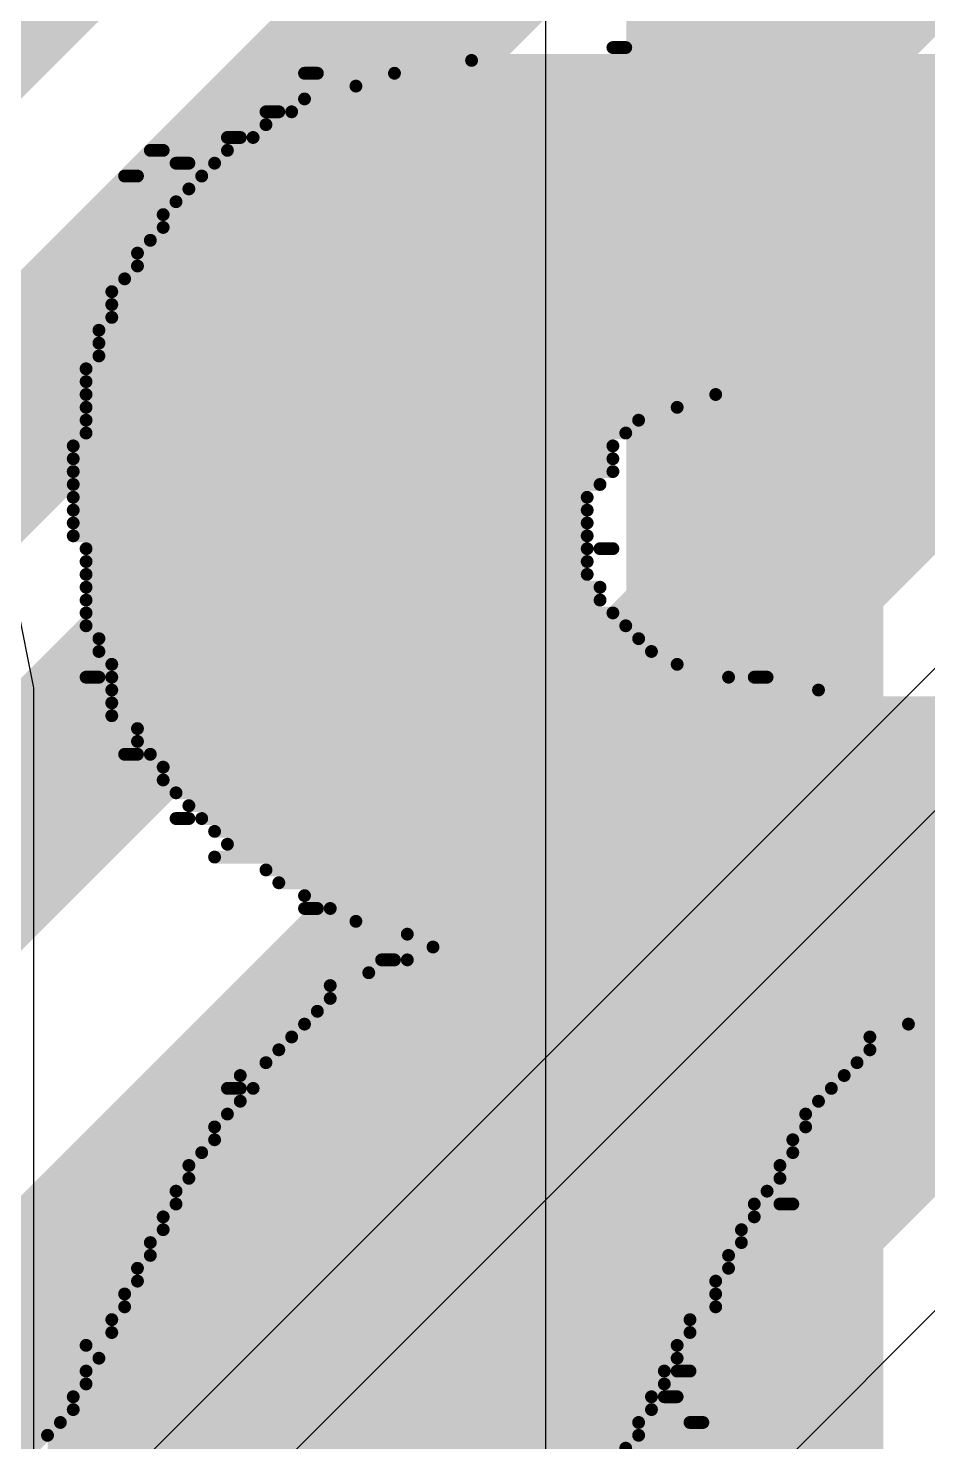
# Model space of a CAD drawing. Header units: inches. Extents: x -5 to 426, y -53 to 116.
# Drawn here: x 27.379 to 29.157, y -10.098 to -7.304 of the extents above; entities that cross this region are included whole.
import ezdxf

# ---------------------------------------------------------------- set-up
doc = ezdxf.new("R2010")
doc.units = ezdxf.units.IN
for name, color, linetype in [('Board Outline', 216, 'Continuous'), ('Bottom Layer', 5, 'Continuous'), ('Bottom Overlay', 54, 'Continuous'), ('Top Layer', 1, 'Continuous')]:
    doc.layers.add(name, color=color, linetype=linetype)

msp = doc.modelspace()

# ---------------------------------------------------------------- linework, layer by layer
at = {"layer": 'Board Outline'}
msp.add_lwpolyline([(49.7725, 6.3481, 0.254, 0.254, -1.144567), (-0.2979, -38.4414, 0.254, 0.254, 0)], format="xyseb", dxfattribs=at)
at = {"layer": 'Bottom Layer'}
for p, q in [((31.1856, -6.8354), (21.0486, -16.9723)), ((20.8373, -16.9025), (30.6554, -7.0844)), ((24.8972, -14.1127), (31.6817, -7.3281))]:
    msp.add_line(p, q, dxfattribs=at)
for points in [[(21.2267, -13.3114, 0.381, 0.381, 0), (30.3345, -4.2036, 0.381, 0.381, 0)], [(20.0917, -15.3242, 0.381, 0.381, 0), (30.4822, -4.9336, 0.381, 0.381, 0)], [(19.8879, -16.3343, 0.381, 0.381, 0), (30.3798, -5.8424, 0.381, 0.381, 0)], [(19.8207, -17.4247, 0.381, 0.381, 0), (30.4082, -6.8372, 0.381, 0.381, 0)], [(21.091, -17.4244, 0.381, 0.381, 0), (31.5226, -6.9928, 0.381, 0.381, 0)]]:
    msp.add_lwpolyline(points, format="xyseb", dxfattribs=at)
at = {"layer": 'Bottom Overlay'}
for points in [[(28.5345, -7.3418, 0.0254, 0.0254, 0), (28.5599, -7.3418, 0.0254, 0.0254, 0)], [(28.2551, -7.3672, 0.0254, 0.0254, 0), (30.3379, -7.3672, 0.0254, 0.0254, 0)], [(27.9249, -7.3926, 0.0254, 0.0254, 0), (27.9503, -7.3926, 0.0254, 0.0254, 0)], [(28.1027, -7.3926, 0.0254, 0.0254, 0), (30.3379, -7.3926, 0.0254, 0.0254, 0)], [(27.9249, -7.4434, 0.0254, 0.0254, 0), (30.3379, -7.4434, 0.0254, 0.0254, 0)], [(28.0265, -7.418, 0.0254, 0.0254, 0), (30.3379, -7.418, 0.0254, 0.0254, 0)], [(27.8487, -7.4688, 0.0254, 0.0254, 0), (27.8741, -7.4688, 0.0254, 0.0254, 0)], [(27.8995, -7.4688, 0.0254, 0.0254, 0), (30.3379, -7.4688, 0.0254, 0.0254, 0)], [(27.8487, -7.4942, 0.0254, 0.0254, 0), (30.3379, -7.4942, 0.0254, 0.0254, 0)], [(27.7725, -7.5196, 0.0254, 0.0254, 0), (27.7979, -7.5196, 0.0254, 0.0254, 0)], [(27.8233, -7.5196, 0.0254, 0.0254, 0), (30.3379, -7.5196, 0.0254, 0.0254, 0)], [(27.6201, -7.545, 0.0254, 0.0254, 0), (27.6455, -7.545, 0.0254, 0.0254, 0)], [(27.7725, -7.545, 0.0254, 0.0254, 0), (30.3379, -7.545, 0.0254, 0.0254, 0)], [(27.6709, -7.5704, 0.0254, 0.0254, 0), (27.6963, -7.5704, 0.0254, 0.0254, 0)], [(27.7471, -7.5704, 0.0254, 0.0254, 0), (30.3379, -7.5704, 0.0254, 0.0254, 0)], [(27.5693, -7.5958, 0.0254, 0.0254, 0), (27.5947, -7.5958, 0.0254, 0.0254, 0)], [(27.7217, -7.5958, 0.0254, 0.0254, 0), (30.3379, -7.5958, 0.0254, 0.0254, 0)], [(27.6963, -7.6212, 0.0254, 0.0254, 0), (30.3379, -7.6212, 0.0254, 0.0254, 0)], [(27.6709, -7.6466, 0.0254, 0.0254, 0), (30.3379, -7.6466, 0.0254, 0.0254, 0)], [(27.6455, -7.672, 0.0254, 0.0254, 0), (30.3379, -7.672, 0.0254, 0.0254, 0)], [(27.6201, -7.7228, 0.0254, 0.0254, 0), (30.3379, -7.7228, 0.0254, 0.0254, 0)], [(27.6455, -7.6974, 0.0254, 0.0254, 0), (30.3379, -7.6974, 0.0254, 0.0254, 0)], [(27.5947, -7.7482, 0.0254, 0.0254, 0), (30.3379, -7.7482, 0.0254, 0.0254, 0)], [(27.5947, -7.7736, 0.0254, 0.0254, 0), (30.3379, -7.7736, 0.0254, 0.0254, 0)], [(27.5693, -7.799, 0.0254, 0.0254, 0), (30.3379, -7.799, 0.0254, 0.0254, 0)], [(27.5439, -7.8244, 0.0254, 0.0254, 0), (30.3379, -7.8244, 0.0254, 0.0254, 0)], [(27.5439, -7.8498, 0.0254, 0.0254, 0), (30.3379, -7.8498, 0.0254, 0.0254, 0)], [(27.5439, -7.8752, 0.0254, 0.0254, 0), (30.3379, -7.8752, 0.0254, 0.0254, 0)], [(27.5185, -7.9006, 0.0254, 0.0254, 0), (30.3379, -7.9006, 0.0254, 0.0254, 0)], [(27.5185, -7.926, 0.0254, 0.0254, 0), (30.3379, -7.926, 0.0254, 0.0254, 0)], [(27.5185, -7.9514, 0.0254, 0.0254, 0), (30.3379, -7.9514, 0.0254, 0.0254, 0)], [(27.4931, -7.9768, 0.0254, 0.0254, 0), (30.3379, -7.9768, 0.0254, 0.0254, 0)], [(27.4931, -8.0022, 0.0254, 0.0254, 0), (30.3379, -8.0022, 0.0254, 0.0254, 0)], [(27.4931, -8.0276, 0.0254, 0.0254, 0), (28.7377, -8.0276, 0.0254, 0.0254, 0)], [(27.4931, -8.053, 0.0254, 0.0254, 0), (28.6615, -8.053, 0.0254, 0.0254, 0)], [(27.4931, -8.0784, 0.0254, 0.0254, 0), (28.5853, -8.0784, 0.0254, 0.0254, 0)], [(27.4931, -8.1038, 0.0254, 0.0254, 0), (28.5599, -8.1038, 0.0254, 0.0254, 0)], [(27.4677, -8.1292, 0.0254, 0.0254, 0), (28.5345, -8.1292, 0.0254, 0.0254, 0)], [(27.4677, -8.1546, 0.0254, 0.0254, 0), (28.5345, -8.1546, 0.0254, 0.0254, 0)], [(27.4677, -8.18, 0.0254, 0.0254, 0), (28.5345, -8.18, 0.0254, 0.0254, 0)], [(27.4677, -8.2054, 0.0254, 0.0254, 0), (28.5091, -8.2054, 0.0254, 0.0254, 0)], [(27.4677, -8.2308, 0.0254, 0.0254, 0), (28.4837, -8.2308, 0.0254, 0.0254, 0)], [(27.4677, -8.2562, 0.0254, 0.0254, 0), (28.4837, -8.2562, 0.0254, 0.0254, 0)], [(27.4677, -8.2816, 0.0254, 0.0254, 0), (28.4837, -8.2816, 0.0254, 0.0254, 0)], [(27.4677, -8.307, 0.0254, 0.0254, 0), (28.4837, -8.307, 0.0254, 0.0254, 0)], [(27.4931, -8.3324, 0.0254, 0.0254, 0), (28.4837, -8.3324, 0.0254, 0.0254, 0)], [(28.5091, -8.3324, 0.0254, 0.0254, 0), (28.5345, -8.3324, 0.0254, 0.0254, 0)], [(27.4931, -8.3578, 0.0254, 0.0254, 0), (28.4837, -8.3578, 0.0254, 0.0254, 0)], [(27.4931, -8.3832, 0.0254, 0.0254, 0), (28.4837, -8.3832, 0.0254, 0.0254, 0)], [(27.4931, -8.4086, 0.0254, 0.0254, 0), (28.5091, -8.4086, 0.0254, 0.0254, 0)], [(27.4931, -8.434, 0.0254, 0.0254, 0), (28.5091, -8.434, 0.0254, 0.0254, 0)], [(27.4931, -8.4594, 0.0254, 0.0254, 0), (28.5345, -8.4594, 0.0254, 0.0254, 0)], [(27.4931, -8.4848, 0.0254, 0.0254, 0), (28.5599, -8.4848, 0.0254, 0.0254, 0)], [(27.5185, -8.5102, 0.0254, 0.0254, 0), (28.5853, -8.5102, 0.0254, 0.0254, 0)], [(27.5185, -8.5356, 0.0254, 0.0254, 0), (28.6107, -8.5356, 0.0254, 0.0254, 0)], [(27.5439, -8.561, 0.0254, 0.0254, 0), (28.6615, -8.561, 0.0254, 0.0254, 0)], [(27.4931, -8.5864, 0.0254, 0.0254, 0), (27.5185, -8.5864, 0.0254, 0.0254, 0)], [(27.5439, -8.5864, 0.0254, 0.0254, 0), (28.7631, -8.5864, 0.0254, 0.0254, 0)], [(28.8139, -8.5864, 0.0254, 0.0254, 0), (28.8393, -8.5864, 0.0254, 0.0254, 0)], [(27.5439, -8.6118, 0.0254, 0.0254, 0), (28.9409, -8.6118, 0.0254, 0.0254, 0)], [(27.5439, -8.6372, 0.0254, 0.0254, 0), (30.3379, -8.6372, 0.0254, 0.0254, 0)], [(27.5439, -8.6626, 0.0254, 0.0254, 0), (30.3379, -8.6626, 0.0254, 0.0254, 0)], [(27.5947, -8.688, 0.0254, 0.0254, 0), (30.3379, -8.688, 0.0254, 0.0254, 0)], [(27.5947, -8.7134, 0.0254, 0.0254, 0), (30.3379, -8.7134, 0.0254, 0.0254, 0)], [(27.5693, -8.7388, 0.0254, 0.0254, 0), (27.5947, -8.7388, 0.0254, 0.0254, 0)], [(27.6201, -8.7388, 0.0254, 0.0254, 0), (30.3379, -8.7388, 0.0254, 0.0254, 0)], [(27.6455, -8.7642, 0.0254, 0.0254, 0), (30.3379, -8.7642, 0.0254, 0.0254, 0)], [(27.6455, -8.7896, 0.0254, 0.0254, 0), (30.3379, -8.7896, 0.0254, 0.0254, 0)], [(27.6709, -8.815, 0.0254, 0.0254, 0), (30.3379, -8.815, 0.0254, 0.0254, 0)], [(27.6963, -8.8404, 0.0254, 0.0254, 0), (30.3379, -8.8404, 0.0254, 0.0254, 0)], [(27.6709, -8.8658, 0.0254, 0.0254, 0), (27.6963, -8.8658, 0.0254, 0.0254, 0)], [(27.7217, -8.8658, 0.0254, 0.0254, 0), (30.3379, -8.8658, 0.0254, 0.0254, 0)], [(27.7471, -8.8912, 0.0254, 0.0254, 0), (30.3379, -8.8912, 0.0254, 0.0254, 0)], [(27.7725, -8.9166, 0.0254, 0.0254, 0), (30.3379, -8.9166, 0.0254, 0.0254, 0)], [(27.7471, -8.942, 0.0254, 0.0254, 0), (30.3379, -8.942, 0.0254, 0.0254, 0)], [(27.8487, -8.9674, 0.0254, 0.0254, 0), (30.3379, -8.9674, 0.0254, 0.0254, 0)], [(27.8741, -8.9928, 0.0254, 0.0254, 0), (30.3379, -8.9928, 0.0254, 0.0254, 0)], [(27.9249, -9.0182, 0.0254, 0.0254, 0), (30.3379, -9.0182, 0.0254, 0.0254, 0)], [(27.9249, -9.0436, 0.0254, 0.0254, 0), (27.9503, -9.0436, 0.0254, 0.0254, 0)], [(27.9757, -9.0436, 0.0254, 0.0254, 0), (30.3379, -9.0436, 0.0254, 0.0254, 0)], [(28.0265, -9.069, 0.0254, 0.0254, 0), (30.3379, -9.069, 0.0254, 0.0254, 0)], [(28.1281, -9.0944, 0.0254, 0.0254, 0), (30.3379, -9.0944, 0.0254, 0.0254, 0)], [(28.1789, -9.1198, 0.0254, 0.0254, 0), (30.3379, -9.1198, 0.0254, 0.0254, 0)], [(28.0773, -9.1452, 0.0254, 0.0254, 0), (28.1027, -9.1452, 0.0254, 0.0254, 0)], [(28.1281, -9.1452, 0.0254, 0.0254, 0), (30.3379, -9.1452, 0.0254, 0.0254, 0)], [(28.0519, -9.1706, 0.0254, 0.0254, 0), (30.3379, -9.1706, 0.0254, 0.0254, 0)], [(27.9757, -9.196, 0.0254, 0.0254, 0), (30.3379, -9.196, 0.0254, 0.0254, 0)], [(27.9757, -9.2214, 0.0254, 0.0254, 0), (30.3379, -9.2214, 0.0254, 0.0254, 0)], [(27.9503, -9.2468, 0.0254, 0.0254, 0), (29.1949, -9.2468, 0.0254, 0.0254, 0)], [(27.9249, -9.2722, 0.0254, 0.0254, 0), (29.1187, -9.2722, 0.0254, 0.0254, 0)], [(27.8995, -9.2976, 0.0254, 0.0254, 0), (29.0425, -9.2976, 0.0254, 0.0254, 0)], [(27.8741, -9.323, 0.0254, 0.0254, 0), (29.0425, -9.323, 0.0254, 0.0254, 0)], [(27.8487, -9.3484, 0.0254, 0.0254, 0), (29.0171, -9.3484, 0.0254, 0.0254, 0)], [(27.7725, -9.3992, 0.0254, 0.0254, 0), (27.7979, -9.3992, 0.0254, 0.0254, 0)], [(27.7979, -9.3738, 0.0254, 0.0254, 0), (28.9917, -9.3738, 0.0254, 0.0254, 0)], [(27.8233, -9.3992, 0.0254, 0.0254, 0), (28.9663, -9.3992, 0.0254, 0.0254, 0)], [(27.7979, -9.4246, 0.0254, 0.0254, 0), (28.9409, -9.4246, 0.0254, 0.0254, 0)], [(27.7725, -9.45, 0.0254, 0.0254, 0), (28.9155, -9.45, 0.0254, 0.0254, 0)], [(27.7471, -9.4754, 0.0254, 0.0254, 0), (28.9155, -9.4754, 0.0254, 0.0254, 0)], [(27.7471, -9.5008, 0.0254, 0.0254, 0), (28.8901, -9.5008, 0.0254, 0.0254, 0)], [(27.7217, -9.5262, 0.0254, 0.0254, 0), (28.8901, -9.5262, 0.0254, 0.0254, 0)], [(27.6963, -9.5516, 0.0254, 0.0254, 0), (28.8647, -9.5516, 0.0254, 0.0254, 0)], [(27.6963, -9.577, 0.0254, 0.0254, 0), (28.8647, -9.577, 0.0254, 0.0254, 0)], [(27.6709, -9.6024, 0.0254, 0.0254, 0), (28.8393, -9.6024, 0.0254, 0.0254, 0)], [(27.6709, -9.6278, 0.0254, 0.0254, 0), (28.8139, -9.6278, 0.0254, 0.0254, 0)], [(28.8647, -9.6278, 0.0254, 0.0254, 0), (28.8901, -9.6278, 0.0254, 0.0254, 0)], [(27.6455, -9.6532, 0.0254, 0.0254, 0), (28.8139, -9.6532, 0.0254, 0.0254, 0)], [(27.6455, -9.6786, 0.0254, 0.0254, 0), (28.7885, -9.6786, 0.0254, 0.0254, 0)], [(27.6201, -9.704, 0.0254, 0.0254, 0), (28.7885, -9.704, 0.0254, 0.0254, 0)], [(27.6201, -9.7294, 0.0254, 0.0254, 0), (28.7631, -9.7294, 0.0254, 0.0254, 0)], [(27.5947, -9.7548, 0.0254, 0.0254, 0), (28.7631, -9.7548, 0.0254, 0.0254, 0)], [(27.5947, -9.7802, 0.0254, 0.0254, 0), (28.7377, -9.7802, 0.0254, 0.0254, 0)], [(27.5693, -9.8056, 0.0254, 0.0254, 0), (28.7377, -9.8056, 0.0254, 0.0254, 0)], [(27.5693, -9.831, 0.0254, 0.0254, 0), (28.7377, -9.831, 0.0254, 0.0254, 0)], [(27.5439, -9.8564, 0.0254, 0.0254, 0), (28.6869, -9.8564, 0.0254, 0.0254, 0)], [(27.5439, -9.8818, 0.0254, 0.0254, 0), (28.6869, -9.8818, 0.0254, 0.0254, 0)], [(27.4931, -9.9072, 0.0254, 0.0254, 0), (28.6615, -9.9072, 0.0254, 0.0254, 0)], [(27.4931, -9.958, 0.0254, 0.0254, 0), (28.6361, -9.958, 0.0254, 0.0254, 0)], [(27.5185, -9.9326, 0.0254, 0.0254, 0), (28.6615, -9.9326, 0.0254, 0.0254, 0)], [(28.6615, -9.958, 0.0254, 0.0254, 0), (28.6869, -9.958, 0.0254, 0.0254, 0)], [(27.4931, -9.9834, 0.0254, 0.0254, 0), (28.6361, -9.9834, 0.0254, 0.0254, 0)], [(27.4677, -10.0088, 0.0254, 0.0254, 0), (28.6107, -10.0088, 0.0254, 0.0254, 0)], [(28.6361, -10.0088, 0.0254, 0.0254, 0), (28.6615, -10.0088, 0.0254, 0.0254, 0)], [(27.4677, -10.0342, 0.0254, 0.0254, 0), (28.6107, -10.0342, 0.0254, 0.0254, 0)], [(27.4423, -10.0596, 0.0254, 0.0254, 0), (28.5853, -10.0596, 0.0254, 0.0254, 0)], [(28.6869, -10.0596, 0.0254, 0.0254, 0), (28.7123, -10.0596, 0.0254, 0.0254, 0)], [(27.4169, -10.085, 0.0254, 0.0254, 0), (28.5853, -10.085, 0.0254, 0.0254, 0)], [(27.4169, -10.1104, 0.0254, 0.0254, 0), (28.5599, -10.1104, 0.0254, 0.0254, 0)]]:
    msp.add_lwpolyline(points, format="xyseb", dxfattribs=at)
for points in [[(28.5281, -7.3418, 0.0127, 0.0127, 1), (28.5408, -7.3418, 0.0127, 0.0127, 1)], [(28.5535, -7.3418, 0.0127, 0.0127, 1), (28.5662, -7.3418, 0.0127, 0.0127, 1)], [(28.2487, -7.3672, 0.0127, 0.0127, 1), (28.2614, -7.3672, 0.0127, 0.0127, 1)], [(27.9185, -7.3926, 0.0127, 0.0127, 1), (27.9312, -7.3926, 0.0127, 0.0127, 1)], [(27.9439, -7.3926, 0.0127, 0.0127, 1), (27.9566, -7.3926, 0.0127, 0.0127, 1)], [(28.0963, -7.3926, 0.0127, 0.0127, 1), (28.109, -7.3926, 0.0127, 0.0127, 1)], [(27.9185, -7.4434, 0.0127, 0.0127, 1), (27.9312, -7.4434, 0.0127, 0.0127, 1)], [(28.0201, -7.418, 0.0127, 0.0127, 1), (28.0328, -7.418, 0.0127, 0.0127, 1)], [(27.8423, -7.4688, 0.0127, 0.0127, 1), (27.855, -7.4688, 0.0127, 0.0127, 1)], [(27.8677, -7.4688, 0.0127, 0.0127, 1), (27.8804, -7.4688, 0.0127, 0.0127, 1)], [(27.8931, -7.4688, 0.0127, 0.0127, 1), (27.9058, -7.4688, 0.0127, 0.0127, 1)], [(27.8423, -7.4942, 0.0127, 0.0127, 1), (27.855, -7.4942, 0.0127, 0.0127, 1)], [(27.7661, -7.5196, 0.0127, 0.0127, 1), (27.7788, -7.5196, 0.0127, 0.0127, 1)], [(27.7915, -7.5196, 0.0127, 0.0127, 1), (27.8042, -7.5196, 0.0127, 0.0127, 1)], [(27.8169, -7.5196, 0.0127, 0.0127, 1), (27.8296, -7.5196, 0.0127, 0.0127, 1)], [(27.6137, -7.545, 0.0127, 0.0127, 1), (27.6264, -7.545, 0.0127, 0.0127, 1)], [(27.6391, -7.545, 0.0127, 0.0127, 1), (27.6518, -7.545, 0.0127, 0.0127, 1)], [(27.7661, -7.545, 0.0127, 0.0127, 1), (27.7788, -7.545, 0.0127, 0.0127, 1)], [(27.6645, -7.5704, 0.0127, 0.0127, 1), (27.6772, -7.5704, 0.0127, 0.0127, 1)], [(27.6899, -7.5704, 0.0127, 0.0127, 1), (27.7026, -7.5704, 0.0127, 0.0127, 1)], [(27.7407, -7.5704, 0.0127, 0.0127, 1), (27.7534, -7.5704, 0.0127, 0.0127, 1)], [(27.5629, -7.5958, 0.0127, 0.0127, 1), (27.5756, -7.5958, 0.0127, 0.0127, 1)], [(27.5883, -7.5958, 0.0127, 0.0127, 1), (27.601, -7.5958, 0.0127, 0.0127, 1)], [(27.7153, -7.5958, 0.0127, 0.0127, 1), (27.728, -7.5958, 0.0127, 0.0127, 1)], [(27.6899, -7.6212, 0.0127, 0.0127, 1), (27.7026, -7.6212, 0.0127, 0.0127, 1)], [(27.6645, -7.6466, 0.0127, 0.0127, 1), (27.6772, -7.6466, 0.0127, 0.0127, 1)], [(27.6391, -7.672, 0.0127, 0.0127, 1), (27.6518, -7.672, 0.0127, 0.0127, 1)], [(27.6137, -7.7228, 0.0127, 0.0127, 1), (27.6264, -7.7228, 0.0127, 0.0127, 1)], [(27.6391, -7.6974, 0.0127, 0.0127, 1), (27.6518, -7.6974, 0.0127, 0.0127, 1)], [(27.5883, -7.7482, 0.0127, 0.0127, 1), (27.601, -7.7482, 0.0127, 0.0127, 1)], [(27.5883, -7.7736, 0.0127, 0.0127, 1), (27.601, -7.7736, 0.0127, 0.0127, 1)], [(27.5629, -7.799, 0.0127, 0.0127, 1), (27.5756, -7.799, 0.0127, 0.0127, 1)], [(27.5375, -7.8244, 0.0127, 0.0127, 1), (27.5502, -7.8244, 0.0127, 0.0127, 1)], [(27.5375, -7.8498, 0.0127, 0.0127, 1), (27.5502, -7.8498, 0.0127, 0.0127, 1)], [(27.5375, -7.8752, 0.0127, 0.0127, 1), (27.5502, -7.8752, 0.0127, 0.0127, 1)], [(27.5121, -7.9006, 0.0127, 0.0127, 1), (27.5248, -7.9006, 0.0127, 0.0127, 1)], [(27.5121, -7.926, 0.0127, 0.0127, 1), (27.5248, -7.926, 0.0127, 0.0127, 1)], [(27.5121, -7.9514, 0.0127, 0.0127, 1), (27.5248, -7.9514, 0.0127, 0.0127, 1)], [(27.4867, -7.9768, 0.0127, 0.0127, 1), (27.4994, -7.9768, 0.0127, 0.0127, 1)], [(27.4867, -8.0022, 0.0127, 0.0127, 1), (27.4994, -8.0022, 0.0127, 0.0127, 1)], [(27.4867, -8.0276, 0.0127, 0.0127, 1), (27.4994, -8.0276, 0.0127, 0.0127, 1)], [(28.7313, -8.0276, 0.0127, 0.0127, 1), (28.744, -8.0276, 0.0127, 0.0127, 1)], [(27.4867, -8.053, 0.0127, 0.0127, 1), (27.4994, -8.053, 0.0127, 0.0127, 1)], [(28.6551, -8.053, 0.0127, 0.0127, 1), (28.6678, -8.053, 0.0127, 0.0127, 1)], [(27.4867, -8.0784, 0.0127, 0.0127, 1), (27.4994, -8.0784, 0.0127, 0.0127, 1)], [(28.5789, -8.0784, 0.0127, 0.0127, 1), (28.5916, -8.0784, 0.0127, 0.0127, 1)], [(27.4867, -8.1038, 0.0127, 0.0127, 1), (27.4994, -8.1038, 0.0127, 0.0127, 1)], [(28.5535, -8.1038, 0.0127, 0.0127, 1), (28.5662, -8.1038, 0.0127, 0.0127, 1)], [(27.4613, -8.1292, 0.0127, 0.0127, 1), (27.474, -8.1292, 0.0127, 0.0127, 1)], [(28.5281, -8.1292, 0.0127, 0.0127, 1), (28.5408, -8.1292, 0.0127, 0.0127, 1)], [(27.4613, -8.1546, 0.0127, 0.0127, 1), (27.474, -8.1546, 0.0127, 0.0127, 1)], [(28.5281, -8.1546, 0.0127, 0.0127, 1), (28.5408, -8.1546, 0.0127, 0.0127, 1)], [(27.4613, -8.18, 0.0127, 0.0127, 1), (27.474, -8.18, 0.0127, 0.0127, 1)], [(28.5281, -8.18, 0.0127, 0.0127, 1), (28.5408, -8.18, 0.0127, 0.0127, 1)], [(27.4613, -8.2054, 0.0127, 0.0127, 1), (27.474, -8.2054, 0.0127, 0.0127, 1)], [(28.5027, -8.2054, 0.0127, 0.0127, 1), (28.5154, -8.2054, 0.0127, 0.0127, 1)], [(27.4613, -8.2308, 0.0127, 0.0127, 1), (27.474, -8.2308, 0.0127, 0.0127, 1)], [(28.4773, -8.2308, 0.0127, 0.0127, 1), (28.49, -8.2308, 0.0127, 0.0127, 1)], [(27.4613, -8.2562, 0.0127, 0.0127, 1), (27.474, -8.2562, 0.0127, 0.0127, 1)], [(27.4613, -8.2816, 0.0127, 0.0127, 1), (27.474, -8.2816, 0.0127, 0.0127, 1)], [(28.4773, -8.2562, 0.0127, 0.0127, 1), (28.49, -8.2562, 0.0127, 0.0127, 1)], [(28.4773, -8.2816, 0.0127, 0.0127, 1), (28.49, -8.2816, 0.0127, 0.0127, 1)], [(27.4613, -8.307, 0.0127, 0.0127, 1), (27.474, -8.307, 0.0127, 0.0127, 1)], [(28.4773, -8.307, 0.0127, 0.0127, 1), (28.49, -8.307, 0.0127, 0.0127, 1)], [(27.4867, -8.3324, 0.0127, 0.0127, 1), (27.4994, -8.3324, 0.0127, 0.0127, 1)], [(28.4773, -8.3324, 0.0127, 0.0127, 1), (28.49, -8.3324, 0.0127, 0.0127, 1)], [(28.5027, -8.3324, 0.0127, 0.0127, 1), (28.5154, -8.3324, 0.0127, 0.0127, 1)], [(28.5281, -8.3324, 0.0127, 0.0127, 1), (28.5408, -8.3324, 0.0127, 0.0127, 1)], [(27.4867, -8.3578, 0.0127, 0.0127, 1), (27.4994, -8.3578, 0.0127, 0.0127, 1)], [(28.4773, -8.3578, 0.0127, 0.0127, 1), (28.49, -8.3578, 0.0127, 0.0127, 1)], [(27.4867, -8.3832, 0.0127, 0.0127, 1), (27.4994, -8.3832, 0.0127, 0.0127, 1)], [(28.4773, -8.3832, 0.0127, 0.0127, 1), (28.49, -8.3832, 0.0127, 0.0127, 1)], [(27.4867, -8.4086, 0.0127, 0.0127, 1), (27.4994, -8.4086, 0.0127, 0.0127, 1)], [(28.5027, -8.4086, 0.0127, 0.0127, 1), (28.5154, -8.4086, 0.0127, 0.0127, 1)], [(27.4867, -8.434, 0.0127, 0.0127, 1), (27.4994, -8.434, 0.0127, 0.0127, 1)], [(28.5027, -8.434, 0.0127, 0.0127, 1), (28.5154, -8.434, 0.0127, 0.0127, 1)], [(27.4867, -8.4594, 0.0127, 0.0127, 1), (27.4994, -8.4594, 0.0127, 0.0127, 1)], [(28.5281, -8.4594, 0.0127, 0.0127, 1), (28.5408, -8.4594, 0.0127, 0.0127, 1)], [(27.4867, -8.4848, 0.0127, 0.0127, 1), (27.4994, -8.4848, 0.0127, 0.0127, 1)], [(28.5535, -8.4848, 0.0127, 0.0127, 1), (28.5662, -8.4848, 0.0127, 0.0127, 1)], [(27.5121, -8.5102, 0.0127, 0.0127, 1), (27.5248, -8.5102, 0.0127, 0.0127, 1)], [(28.5789, -8.5102, 0.0127, 0.0127, 1), (28.5916, -8.5102, 0.0127, 0.0127, 1)], [(27.5121, -8.5356, 0.0127, 0.0127, 1), (27.5248, -8.5356, 0.0127, 0.0127, 1)], [(27.5375, -8.561, 0.0127, 0.0127, 1), (27.5502, -8.561, 0.0127, 0.0127, 1)], [(28.6043, -8.5356, 0.0127, 0.0127, 1), (28.617, -8.5356, 0.0127, 0.0127, 1)], [(28.6551, -8.561, 0.0127, 0.0127, 1), (28.6678, -8.561, 0.0127, 0.0127, 1)], [(27.4867, -8.5864, 0.0127, 0.0127, 1), (27.4994, -8.5864, 0.0127, 0.0127, 1)], [(27.5121, -8.5864, 0.0127, 0.0127, 1), (27.5248, -8.5864, 0.0127, 0.0127, 1)], [(27.5375, -8.5864, 0.0127, 0.0127, 1), (27.5502, -8.5864, 0.0127, 0.0127, 1)], [(28.7567, -8.5864, 0.0127, 0.0127, 1), (28.7694, -8.5864, 0.0127, 0.0127, 1)], [(28.8075, -8.5864, 0.0127, 0.0127, 1), (28.8202, -8.5864, 0.0127, 0.0127, 1)], [(28.8329, -8.5864, 0.0127, 0.0127, 1), (28.8456, -8.5864, 0.0127, 0.0127, 1)], [(27.5375, -8.6118, 0.0127, 0.0127, 1), (27.5502, -8.6118, 0.0127, 0.0127, 1)], [(28.9345, -8.6118, 0.0127, 0.0127, 1), (28.9472, -8.6118, 0.0127, 0.0127, 1)], [(27.5375, -8.6372, 0.0127, 0.0127, 1), (27.5502, -8.6372, 0.0127, 0.0127, 1)], [(27.5375, -8.6626, 0.0127, 0.0127, 1), (27.5502, -8.6626, 0.0127, 0.0127, 1)], [(27.5883, -8.688, 0.0127, 0.0127, 1), (27.601, -8.688, 0.0127, 0.0127, 1)], [(27.5883, -8.7134, 0.0127, 0.0127, 1), (27.601, -8.7134, 0.0127, 0.0127, 1)], [(27.5629, -8.7388, 0.0127, 0.0127, 1), (27.5756, -8.7388, 0.0127, 0.0127, 1)], [(27.5883, -8.7388, 0.0127, 0.0127, 1), (27.601, -8.7388, 0.0127, 0.0127, 1)], [(27.6137, -8.7388, 0.0127, 0.0127, 1), (27.6264, -8.7388, 0.0127, 0.0127, 1)], [(27.6391, -8.7642, 0.0127, 0.0127, 1), (27.6518, -8.7642, 0.0127, 0.0127, 1)], [(27.6391, -8.7896, 0.0127, 0.0127, 1), (27.6518, -8.7896, 0.0127, 0.0127, 1)], [(27.6645, -8.815, 0.0127, 0.0127, 1), (27.6772, -8.815, 0.0127, 0.0127, 1)], [(27.6899, -8.8404, 0.0127, 0.0127, 1), (27.7026, -8.8404, 0.0127, 0.0127, 1)], [(27.6645, -8.8658, 0.0127, 0.0127, 1), (27.6772, -8.8658, 0.0127, 0.0127, 1)], [(27.6899, -8.8658, 0.0127, 0.0127, 1), (27.7026, -8.8658, 0.0127, 0.0127, 1)], [(27.7153, -8.8658, 0.0127, 0.0127, 1), (27.728, -8.8658, 0.0127, 0.0127, 1)], [(27.7407, -8.8912, 0.0127, 0.0127, 1), (27.7534, -8.8912, 0.0127, 0.0127, 1)], [(27.7661, -8.9166, 0.0127, 0.0127, 1), (27.7788, -8.9166, 0.0127, 0.0127, 1)], [(27.7407, -8.942, 0.0127, 0.0127, 1), (27.7534, -8.942, 0.0127, 0.0127, 1)], [(27.8423, -8.9674, 0.0127, 0.0127, 1), (27.855, -8.9674, 0.0127, 0.0127, 1)], [(27.8677, -8.9928, 0.0127, 0.0127, 1), (27.8804, -8.9928, 0.0127, 0.0127, 1)], [(27.9185, -9.0182, 0.0127, 0.0127, 1), (27.9312, -9.0182, 0.0127, 0.0127, 1)], [(27.9185, -9.0436, 0.0127, 0.0127, 1), (27.9312, -9.0436, 0.0127, 0.0127, 1)], [(27.9439, -9.0436, 0.0127, 0.0127, 1), (27.9566, -9.0436, 0.0127, 0.0127, 1)], [(27.9693, -9.0436, 0.0127, 0.0127, 1), (27.982, -9.0436, 0.0127, 0.0127, 1)], [(28.0201, -9.069, 0.0127, 0.0127, 1), (28.0328, -9.069, 0.0127, 0.0127, 1)], [(28.1217, -9.0944, 0.0127, 0.0127, 1), (28.1344, -9.0944, 0.0127, 0.0127, 1)], [(28.1725, -9.1198, 0.0127, 0.0127, 1), (28.1852, -9.1198, 0.0127, 0.0127, 1)], [(28.0709, -9.1452, 0.0127, 0.0127, 1), (28.0836, -9.1452, 0.0127, 0.0127, 1)], [(28.0963, -9.1452, 0.0127, 0.0127, 1), (28.109, -9.1452, 0.0127, 0.0127, 1)], [(28.1217, -9.1452, 0.0127, 0.0127, 1), (28.1344, -9.1452, 0.0127, 0.0127, 1)], [(28.0455, -9.1706, 0.0127, 0.0127, 1), (28.0582, -9.1706, 0.0127, 0.0127, 1)], [(27.9693, -9.196, 0.0127, 0.0127, 1), (27.982, -9.196, 0.0127, 0.0127, 1)], [(27.9693, -9.2214, 0.0127, 0.0127, 1), (27.982, -9.2214, 0.0127, 0.0127, 1)], [(27.9439, -9.2468, 0.0127, 0.0127, 1), (27.9566, -9.2468, 0.0127, 0.0127, 1)], [(27.9185, -9.2722, 0.0127, 0.0127, 1), (27.9312, -9.2722, 0.0127, 0.0127, 1)], [(29.1123, -9.2722, 0.0127, 0.0127, 1), (29.125, -9.2722, 0.0127, 0.0127, 1)], [(27.8931, -9.2976, 0.0127, 0.0127, 1), (27.9058, -9.2976, 0.0127, 0.0127, 1)], [(29.0361, -9.2976, 0.0127, 0.0127, 1), (29.0488, -9.2976, 0.0127, 0.0127, 1)], [(27.8677, -9.323, 0.0127, 0.0127, 1), (27.8804, -9.323, 0.0127, 0.0127, 1)], [(29.0361, -9.323, 0.0127, 0.0127, 1), (29.0488, -9.323, 0.0127, 0.0127, 1)], [(27.8423, -9.3484, 0.0127, 0.0127, 1), (27.855, -9.3484, 0.0127, 0.0127, 1)], [(29.0107, -9.3484, 0.0127, 0.0127, 1), (29.0234, -9.3484, 0.0127, 0.0127, 1)], [(27.7661, -9.3992, 0.0127, 0.0127, 1), (27.7788, -9.3992, 0.0127, 0.0127, 1)], [(27.7915, -9.3738, 0.0127, 0.0127, 1), (27.8042, -9.3738, 0.0127, 0.0127, 1)], [(27.7915, -9.3992, 0.0127, 0.0127, 1), (27.8042, -9.3992, 0.0127, 0.0127, 1)], [(27.8169, -9.3992, 0.0127, 0.0127, 1), (27.8296, -9.3992, 0.0127, 0.0127, 1)], [(28.9599, -9.3992, 0.0127, 0.0127, 1), (28.9726, -9.3992, 0.0127, 0.0127, 1)], [(28.9853, -9.3738, 0.0127, 0.0127, 1), (28.998, -9.3738, 0.0127, 0.0127, 1)], [(27.7915, -9.4246, 0.0127, 0.0127, 1), (27.8042, -9.4246, 0.0127, 0.0127, 1)], [(28.9345, -9.4246, 0.0127, 0.0127, 1), (28.9472, -9.4246, 0.0127, 0.0127, 1)], [(27.7661, -9.45, 0.0127, 0.0127, 1), (27.7788, -9.45, 0.0127, 0.0127, 1)], [(28.9091, -9.45, 0.0127, 0.0127, 1), (28.9218, -9.45, 0.0127, 0.0127, 1)], [(27.7407, -9.4754, 0.0127, 0.0127, 1), (27.7534, -9.4754, 0.0127, 0.0127, 1)], [(28.9091, -9.4754, 0.0127, 0.0127, 1), (28.9218, -9.4754, 0.0127, 0.0127, 1)], [(27.7407, -9.5008, 0.0127, 0.0127, 1), (27.7534, -9.5008, 0.0127, 0.0127, 1)], [(28.8837, -9.5008, 0.0127, 0.0127, 1), (28.8964, -9.5008, 0.0127, 0.0127, 1)], [(27.7153, -9.5262, 0.0127, 0.0127, 1), (27.728, -9.5262, 0.0127, 0.0127, 1)], [(28.8837, -9.5262, 0.0127, 0.0127, 1), (28.8964, -9.5262, 0.0127, 0.0127, 1)], [(27.6899, -9.5516, 0.0127, 0.0127, 1), (27.7026, -9.5516, 0.0127, 0.0127, 1)], [(28.8583, -9.5516, 0.0127, 0.0127, 1), (28.871, -9.5516, 0.0127, 0.0127, 1)], [(27.6899, -9.577, 0.0127, 0.0127, 1), (27.7026, -9.577, 0.0127, 0.0127, 1)], [(28.8583, -9.577, 0.0127, 0.0127, 1), (28.871, -9.577, 0.0127, 0.0127, 1)], [(27.6645, -9.6024, 0.0127, 0.0127, 1), (27.6772, -9.6024, 0.0127, 0.0127, 1)], [(28.8329, -9.6024, 0.0127, 0.0127, 1), (28.8456, -9.6024, 0.0127, 0.0127, 1)], [(27.6645, -9.6278, 0.0127, 0.0127, 1), (27.6772, -9.6278, 0.0127, 0.0127, 1)], [(28.8075, -9.6278, 0.0127, 0.0127, 1), (28.8202, -9.6278, 0.0127, 0.0127, 1)], [(28.8583, -9.6278, 0.0127, 0.0127, 1), (28.871, -9.6278, 0.0127, 0.0127, 1)], [(28.8837, -9.6278, 0.0127, 0.0127, 1), (28.8964, -9.6278, 0.0127, 0.0127, 1)], [(27.6391, -9.6532, 0.0127, 0.0127, 1), (27.6518, -9.6532, 0.0127, 0.0127, 1)], [(27.6391, -9.6786, 0.0127, 0.0127, 1), (27.6518, -9.6786, 0.0127, 0.0127, 1)], [(28.7821, -9.6786, 0.0127, 0.0127, 1), (28.7948, -9.6786, 0.0127, 0.0127, 1)], [(28.8075, -9.6532, 0.0127, 0.0127, 1), (28.8202, -9.6532, 0.0127, 0.0127, 1)], [(27.6137, -9.704, 0.0127, 0.0127, 1), (27.6264, -9.704, 0.0127, 0.0127, 1)], [(28.7821, -9.704, 0.0127, 0.0127, 1), (28.7948, -9.704, 0.0127, 0.0127, 1)], [(27.6137, -9.7294, 0.0127, 0.0127, 1), (27.6264, -9.7294, 0.0127, 0.0127, 1)], [(28.7567, -9.7294, 0.0127, 0.0127, 1), (28.7694, -9.7294, 0.0127, 0.0127, 1)], [(27.5883, -9.7548, 0.0127, 0.0127, 1), (27.601, -9.7548, 0.0127, 0.0127, 1)], [(28.7567, -9.7548, 0.0127, 0.0127, 1), (28.7694, -9.7548, 0.0127, 0.0127, 1)], [(27.5883, -9.7802, 0.0127, 0.0127, 1), (27.601, -9.7802, 0.0127, 0.0127, 1)], [(28.7313, -9.7802, 0.0127, 0.0127, 1), (28.744, -9.7802, 0.0127, 0.0127, 1)], [(27.5629, -9.8056, 0.0127, 0.0127, 1), (27.5756, -9.8056, 0.0127, 0.0127, 1)], [(28.7313, -9.8056, 0.0127, 0.0127, 1), (28.744, -9.8056, 0.0127, 0.0127, 1)], [(27.5629, -9.831, 0.0127, 0.0127, 1), (27.5756, -9.831, 0.0127, 0.0127, 1)], [(28.7313, -9.831, 0.0127, 0.0127, 1), (28.744, -9.831, 0.0127, 0.0127, 1)], [(27.5375, -9.8564, 0.0127, 0.0127, 1), (27.5502, -9.8564, 0.0127, 0.0127, 1)], [(28.6805, -9.8564, 0.0127, 0.0127, 1), (28.6932, -9.8564, 0.0127, 0.0127, 1)], [(27.5375, -9.8818, 0.0127, 0.0127, 1), (27.5502, -9.8818, 0.0127, 0.0127, 1)], [(28.6805, -9.8818, 0.0127, 0.0127, 1), (28.6932, -9.8818, 0.0127, 0.0127, 1)], [(27.4867, -9.9072, 0.0127, 0.0127, 1), (27.4994, -9.9072, 0.0127, 0.0127, 1)], [(28.6551, -9.9072, 0.0127, 0.0127, 1), (28.6678, -9.9072, 0.0127, 0.0127, 1)], [(27.4867, -9.958, 0.0127, 0.0127, 1), (27.4994, -9.958, 0.0127, 0.0127, 1)], [(27.5121, -9.9326, 0.0127, 0.0127, 1), (27.5248, -9.9326, 0.0127, 0.0127, 1)], [(28.6297, -9.958, 0.0127, 0.0127, 1), (28.6424, -9.958, 0.0127, 0.0127, 1)], [(28.6551, -9.9326, 0.0127, 0.0127, 1), (28.6678, -9.9326, 0.0127, 0.0127, 1)], [(28.6551, -9.958, 0.0127, 0.0127, 1), (28.6678, -9.958, 0.0127, 0.0127, 1)], [(28.6805, -9.958, 0.0127, 0.0127, 1), (28.6932, -9.958, 0.0127, 0.0127, 1)], [(27.4867, -9.9834, 0.0127, 0.0127, 1), (27.4994, -9.9834, 0.0127, 0.0127, 1)], [(28.6297, -9.9834, 0.0127, 0.0127, 1), (28.6424, -9.9834, 0.0127, 0.0127, 1)], [(27.4613, -10.0088, 0.0127, 0.0127, 1), (27.474, -10.0088, 0.0127, 0.0127, 1)], [(28.6043, -10.0088, 0.0127, 0.0127, 1), (28.617, -10.0088, 0.0127, 0.0127, 1)], [(28.6297, -10.0088, 0.0127, 0.0127, 1), (28.6424, -10.0088, 0.0127, 0.0127, 1)], [(28.6551, -10.0088, 0.0127, 0.0127, 1), (28.6678, -10.0088, 0.0127, 0.0127, 1)], [(27.4613, -10.0342, 0.0127, 0.0127, 1), (27.474, -10.0342, 0.0127, 0.0127, 1)], [(28.6043, -10.0342, 0.0127, 0.0127, 1), (28.617, -10.0342, 0.0127, 0.0127, 1)], [(27.4359, -10.0596, 0.0127, 0.0127, 1), (27.4486, -10.0596, 0.0127, 0.0127, 1)], [(28.5789, -10.0596, 0.0127, 0.0127, 1), (28.5916, -10.0596, 0.0127, 0.0127, 1)], [(28.6805, -10.0596, 0.0127, 0.0127, 1), (28.6932, -10.0596, 0.0127, 0.0127, 1)], [(28.7059, -10.0596, 0.0127, 0.0127, 1), (28.7186, -10.0596, 0.0127, 0.0127, 1)], [(27.4105, -10.085, 0.0127, 0.0127, 1), (27.4232, -10.085, 0.0127, 0.0127, 1)], [(28.5789, -10.085, 0.0127, 0.0127, 1), (28.5916, -10.085, 0.0127, 0.0127, 1)], [(28.5535, -10.1104, 0.0127, 0.0127, 1), (28.5662, -10.1104, 0.0127, 0.0127, 1)]]:
    msp.add_lwpolyline(points, format="xyseb", close=True, dxfattribs=at)
at = {"layer": 'Top Layer'}
for p, q in [((28.4009, -3.6325), (28.4009, -11.6395)), ((27.3897, -8.6072), (27.3561, -8.4387)), ((27.3897, -13.7237), (27.3897, -8.6072)), ((27.3897, -8.6072), (27.3897, -8.6072))]:
    msp.add_line(p, q, dxfattribs=at)
msp.add_lwpolyline([(28.8152, -11.6395, 0.508, 0.508, 0), (28.8152, -1.8988, 0.508, 0.508, 0)], format="xyseb", dxfattribs=at)

doc.saveas('drawing.dxf')
